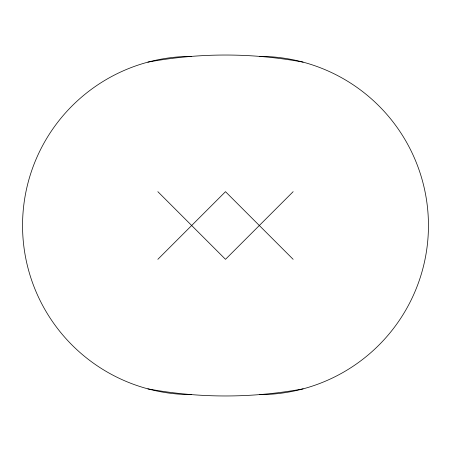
<?xml version="1.0" encoding="UTF-8"?>
<svg xmlns="http://www.w3.org/2000/svg" width="451" height="451" viewBox="0 0 451 451"><rect width="100%" height="100%" fill="white"/><g stroke="black" fill="none" stroke-linecap="round" stroke-linejoin="round"><path stroke-width="0.68" d="M157.85 259.325L225.5 191.675L293.15 259.325M293.15 191.675L225.5 259.325L157.85 191.675M191.675 394.625A169.125 169.125 0 0 1 22.55 225.5A169.125 169.125 0 0 1 191.675 56.375M303.1 388.863A427.39 427.39 0 0 1 147.9 388.863M147.9 62.137A427.39 427.39 0 0 1 303.1 62.137M259.325 56.375A169.125 169.125 0 0 1 428.45 225.5A169.125 169.125 0 0 1 259.325 394.625"/></g></svg>
